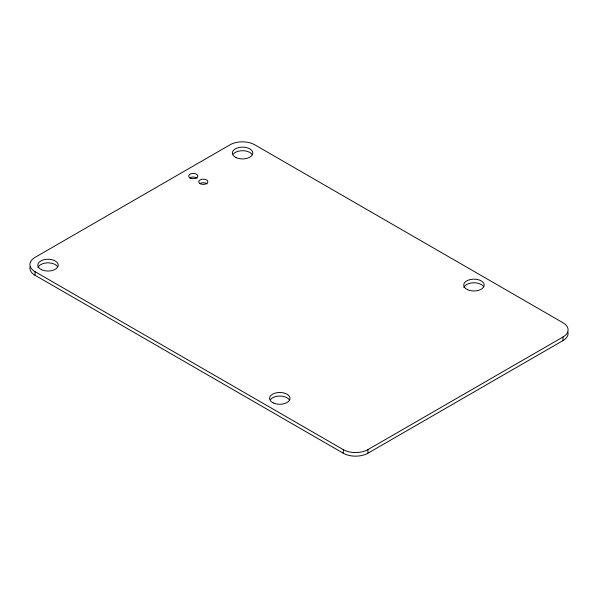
<?xml version="1.0" encoding="UTF-8"?>
<svg xmlns="http://www.w3.org/2000/svg" width="598" height="598" viewBox="0 0 598 598"><rect width="100%" height="100%" fill="white"/><g stroke="black" fill="none" stroke-linecap="round" stroke-linejoin="round"><path stroke-width="0.9" d="M35.013 271.664L343.245 449.614A17.462 10.084 0 0 0 367.934 449.614L562.987 337.003A17.462 10.084 0 0 0 562.987 322.748L254.755 144.791A17.462 10.084 0 0 0 230.066 144.791L35.013 257.402A17.462 10.084 0 0 0 35.013 271.664L35.013 275.252L343.245 453.209A17.462 10.084 0 0 0 367.934 453.209L562.987 340.598A17.462 10.084 0 0 0 567.951 332.152M562.987 337.003L562.987 340.598M367.934 449.614L367.934 453.209M343.245 449.614L343.245 453.209M35.013 275.252A17.462 10.084 0 0 1 30.05 266.813M233.295 154.12A10.233 5.905 0 0 1 243.005 150.711A10.233 5.905 0 0 1 252.184 154.583M463.891 287.645A10.233 5.905 0 0 1 473.07 282.779A10.233 5.905 0 0 1 483.58 286.636M270.513 399.479A10.233 5.905 0 0 1 280.223 396.07A10.233 5.905 0 0 1 289.402 399.942M37.943 267.717A10.233 5.905 0 0 1 47.115 262.851A10.233 5.905 0 0 1 57.632 266.708M189.828 177.92A4.567 2.639 0 0 1 197.056 178.211M199.874 183.616A4.567 2.639 0 0 1 207.102 183.907M236.008 157.551A10.233 5.905 0 0 0 252.648 154.037A10.233 5.905 0 0 0 239.065 147.474A10.233 5.905 0 0 0 236.008 157.551M467.404 289.604A10.233 5.905 0 0 0 484.051 286.091A10.233 5.905 0 0 0 470.462 279.52A10.233 5.905 0 0 0 467.404 289.604M273.226 402.903A10.233 5.905 0 0 0 289.866 399.397A10.233 5.905 0 0 0 276.283 392.826A10.233 5.905 0 0 0 273.226 402.903M41.456 269.676A10.233 5.905 0 0 0 58.096 266.162A10.233 5.905 0 0 0 44.514 259.599A10.233 5.905 0 0 0 41.456 269.676M190.224 178.047A4.567 2.639 0 0 0 197.721 176.597A4.567 2.639 0 0 0 191.801 173.57A4.567 2.639 0 0 0 190.224 178.047M200.27 183.743A4.567 2.639 0 0 0 207.768 182.293A4.567 2.639 0 0 0 201.847 179.265A4.567 2.639 0 0 0 200.27 183.743"/></g></svg>
